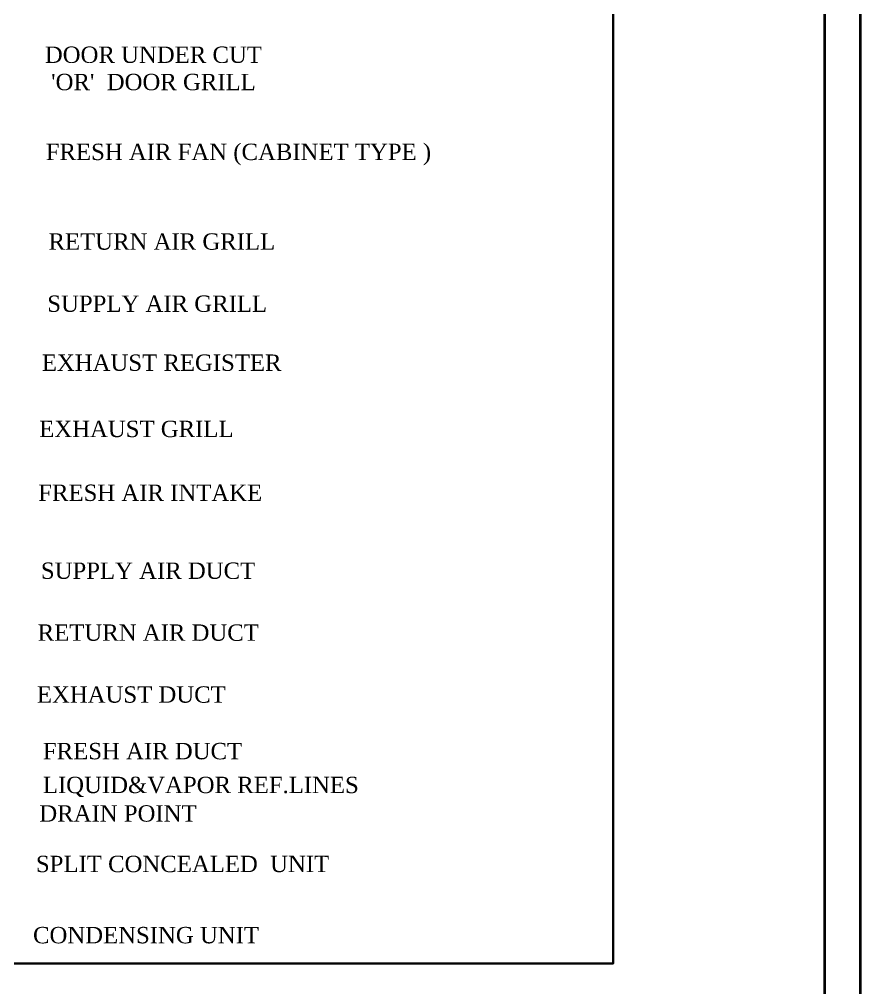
# Model space of a CAD drawing. Extents: x 847 to 949, y 444 to 823.
# Drawn here: x 933.85 to 943.35, y 566.22 to 577.16 of the extents above; entities that cross this region are included whole.
import ezdxf

# ---------------------------------------------------------------- set-up
doc = ezdxf.new("R2010")
doc.units = 0
doc.header["$MEASUREMENT"] = 0
doc.layers.add('A-SHEET-2', color=1, linetype='CONTINUOUS', lineweight=50)
doc.layers.add('UG-BORDER', color=20, linetype='CONTINUOUS', lineweight=80)
doc.styles.add('AC', font='romans.shx', dxfattribs={"height": 0.2})

msp = doc.modelspace()

# ---------------------------------------------------------------- linework, layer by layer
at = {"layer": 'A-SHEET-2', "color": 7, "linetype": 'ByBlock', "ltscale": 0.05}
msp.add_lwpolyline([(929.714, 566.503), (940.557, 566.503), (940.557, 584.737), (929.714, 584.737)], close=True, dxfattribs=at)
at = {"layer": 'UG-BORDER', "color": 7}
for p, q in [((943.351, 511.831), (943.351, 588.531)), ((942.947, 512.235), (942.947, 588.126))]:
    msp.add_line(p, q, dxfattribs=at)

# ---------------------------------------------------------------- texts
at = {"layer": 'A-SHEET-2', "ltscale": 0.05, "char_height": 0.11128, "width": 6.21298, "attachment_point": 7, "style": 'AC'}
for s, insert in [("\\pi1.9144;{\\fTimes New Roman|b0|i0|c0|p18;\\H1.661x;DOOR UNDER CUT \\P\\pi1.9853;'OR'  DOOR GRILL}", (932.226, 576.362)), ('\\pi0.98765;{\\fTimes New Roman|b0|i0|c0|p18;\\H1.661x;FRESH AIR FAN (CABINET TYPE )\\P\\pi3.0724; }', (933.163, 575.208)), ('\\pi1.8609;{\\fTimes New Roman|b0|i0|c0|p18;\\H1.661x;RETURN AIR GRILL}', (932.321, 574.561)), ('\\pi1.9048;{\\fTimes New Roman|b0|i0|c0|p18;\\H1.661x;SUPPLY AIR GRILL}', (932.263, 573.859)), ('\\pi1.7852;{\\fTimes New Roman|b0|i0|c0|p18;\\H1.661x;EXHAUST REGISTER}', (932.321, 573.193)), ('\\pi2.0396;{\\fTimes New Roman|b0|i0|c0|p18;\\H1.661x;EXHAUST GRILL}', (932.037, 572.445)), ('\\pi1.8761;{\\fTimes New Roman|b0|i0|c0|p18;\\H1.661x;FRESH AIR INTAKE}', (932.19, 571.724)), ('\\pi1.9356;{\\fTimes New Roman|b0|i0|c0|p18;\\H1.661x;SUPPLY AIR DUCT}', (932.16, 570.844)), ('\\pi1.8916;{\\fTimes New Roman|b0|i0|c0|p18;\\H1.661x;RETURN AIR DUCT}', (932.168, 570.145)), ('\\pi2.0703;{\\fTimes New Roman|b0|i0|c0|p18;\\H1.661x;EXHAUST DUCT}', (931.98, 569.446)), ('\\pi2.0127;{\\fTimes New Roman|b0|i0|c0|p18;\\H1.661x;FRESH AIR DUCT}', (932.106, 568.807)), ('\\pi1.3728;{\\fTimes New Roman|b0|i0|c0|p18;\\H1.661x;LIQUID&VAPOR REF.LINES}', (932.745, 568.382)), ('\\pi2.2442;{\\fTimes New Roman|b0|i0|c0|p18;\\H1.661x;DRAIN POINT}', (931.834, 568.103)), ('\\pi1.4999;{\\fTimes New Roman|b0|i0|c0|p18;\\H1.661x;SPLIT CONCEALED  UNIT}', (932.54, 567.533)), ('\\pi1.8678;{\\fTimes New Roman|b0|i0|c0|p18;\\H1.661x;CONDENSING UNIT}', (932.139, 566.729))]:
    msp.add_mtext(s, dxfattribs=dict(at, insert=insert))

doc.saveas('drawing.dxf')
